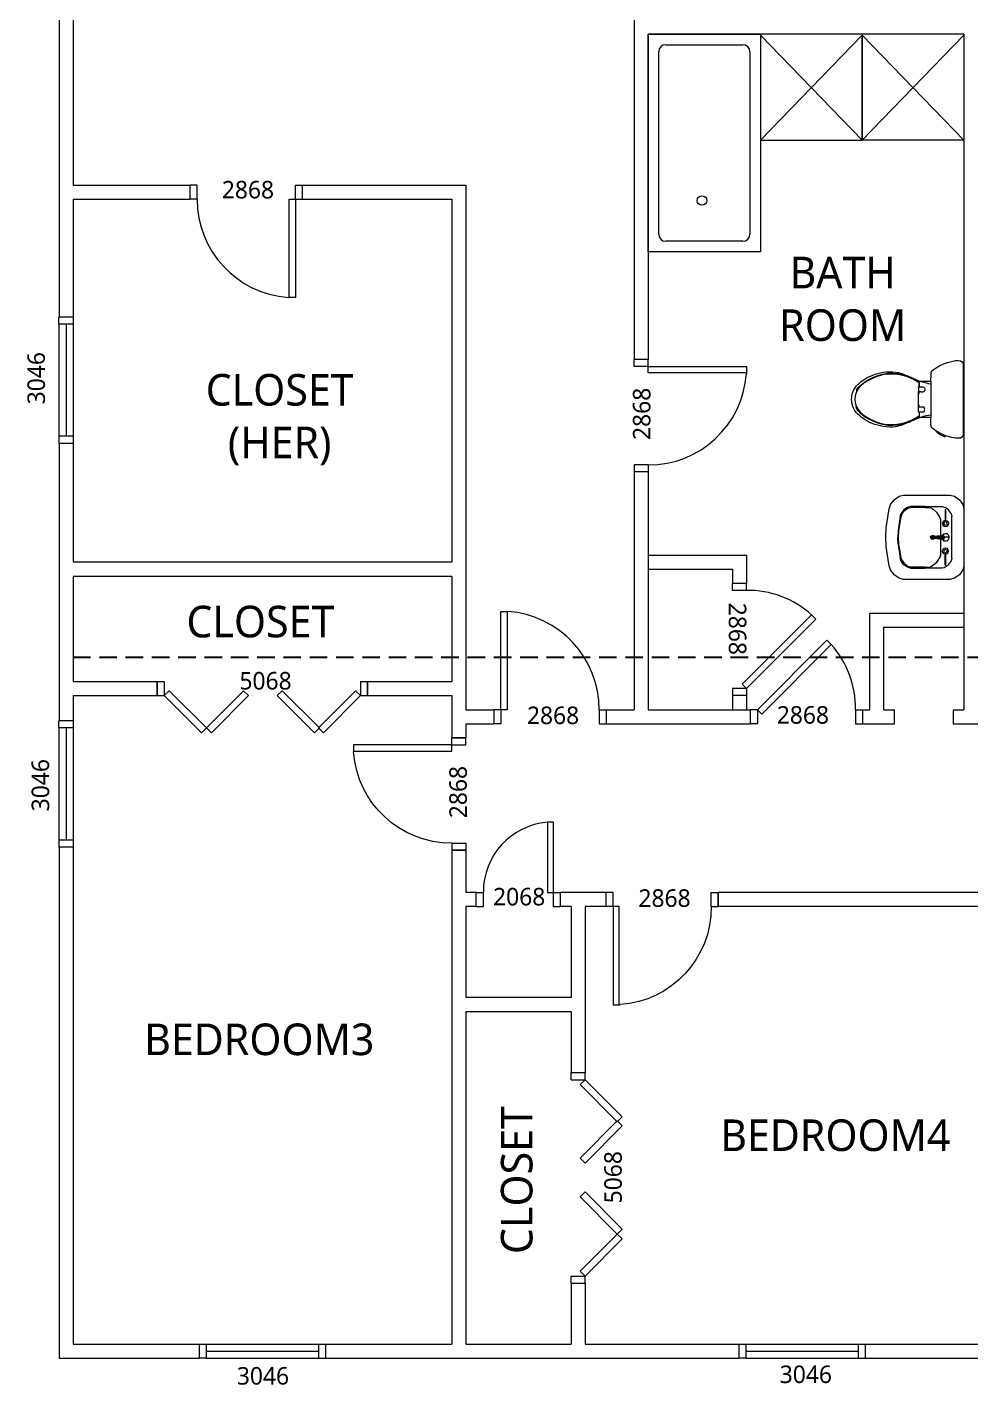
# Model space of a CAD drawing. Header units: inches. Extents: x 0 to 22102, y -19958 to 0.
# Drawn here: x 7078.2 to 7347.3, y -10431 to -10044.2 of the extents above; entities that cross this region are included whole.
import ezdxf

# ---------------------------------------------------------------- set-up
doc = ezdxf.new("R2010")
doc.units = ezdxf.units.IN
doc.header["$MEASUREMENT"] = 0
doc.linetypes.add('CENTER', pattern=[2, 1.25, -0.25, 0.25, -0.25])
doc.linetypes.add('DASHED', pattern=[0.75, 0.5, -0.25])
for name, color, linetype, lineweight in [('center', 10, 'CENTER', 9), ('frame', 90, 'Continuous', 30), ('wall', 200, 'Continuous', 20), ('wall view line', 210, 'Continuous', 13), ('window', 160, 'Continuous', 5), ('wood', 40, 'Continuous', 0)]:
    doc.layers.add(name, color=color, linetype=linetype, lineweight=lineweight)
doc.layers.add('Fixtures_ Interior', color=7, linetype='Continuous', lineweight=0, true_color=0x616161)
doc.layers.get('center').off()

# ---------------------------------------------------------------- blocks, each defined once
blk = doc.blocks.new('windows')
at = {"layer": 'window'}
for p, q in [((4074.06, -9975.23), (4106.06, -9975.23)), ((4074.06, -9977.23), (4106.06, -9977.23)), ((4074.06, -9979.23), (4106.06, -9979.23))]:
    blk.add_line(p, q, dxfattribs=at)
at = {"layer": 'wood'}
for p, q in [((4072.06, -9975.23), (4074.06, -9975.23)), ((4074.06, -9975.23), (4074.06, -9979.23)), ((4106.06, -9975.23), (4106.06, -9979.23)), ((4106.06, -9975.23), (4108.06, -9975.23)), ((4074.06, -9979.23), (4072.06, -9979.23)), ((4106.06, -9979.23), (4108.06, -9979.23))]:
    blk.add_line(p, q, dxfattribs=at)
blk = doc.blocks.new('FFFFF')
at = {"layer": 'wall'}
for p, q in [((7233.27, -10342.09), (7237.27, -10342.09)), ((7233.27, -10342.09), (7237.27, -10342.09)), ((7233.27, -10402.09), (7237.27, -10402.09)), ((7233.27, -10402.09), (7233.27, -10402.09)), ((7233.27, -10402.09), (7237.27, -10402.09))]:
    blk.add_line(p, q, dxfattribs=at)
at = {"layer": 'wood'}
for p, q in [((7233.27, -10344.09), (7233.27, -10342.09)), ((7233.27, -10344.09), (7237.27, -10344.09)), ((7237.27, -10344.09), (7237.27, -10342.09)), ((7233.27, -10400.09), (7237.27, -10400.09)), ((7233.27, -10402.09), (7233.27, -10400.09)), ((7237.27, -10402.09), (7237.27, -10400.09))]:
    blk.add_line(p, q, dxfattribs=at)
for points in [[(7235.86, -10345.5), (7246.47, -10356.11), (7247.88, -10354.69), (7237.27, -10344.09)], [(7246.47, -10355.85), (7235.86, -10366.46), (7237.27, -10367.87), (7247.88, -10357.26)], [(7246.47, -10388.07), (7235.86, -10377.46), (7237.27, -10376.05), (7247.88, -10386.65)], [(7235.86, -10398.67), (7246.47, -10388.07), (7247.88, -10389.48), (7237.27, -10400.09)]]:
    blk.add_lwpolyline(points, close=True, dxfattribs=at)
blk = doc.blocks.new('door2')
at = {"layer": 'wall'}
for p, q in [((4211.81, -10081.23), (4215.81, -10081.23)), ((4211.81, -10113.23), (4215.81, -10113.23))]:
    blk.add_line(p, q, dxfattribs=at)
at = {"layer": 'wood'}
for p, q in [((4211.81, -10083.23), (4211.81, -10081.23)), ((4215.81, -10083.23), (4215.81, -10081.23)), ((4211.81, -10083.23), (4215.81, -10083.23)), ((4183.81, -10111.23), (4183.81, -10109.23)), ((4183.81, -10109.48), (4211.81, -10109.48)), ((4211.81, -10111.23), (4183.81, -10111.23)), ((4211.81, -10109.48), (4211.81, -10111.23)), ((4211.81, -10111.23), (4215.81, -10111.23)), ((4211.81, -10111.23), (4211.81, -10113.23)), ((4215.81, -10111.23), (4215.81, -10113.23))]:
    blk.add_line(p, q, dxfattribs=at)
blk.add_arc((4211.68, -10111.16), 27.93, 89.7263, 176.0315, dxfattribs=at)
blk = doc.blocks.new('FFFFFFF')
at = {"layer": 'wall'}
for p, q in [((7206.27, -10294.71), (7206.27, -10290.71)), ((7230.27, -10294.71), (7230.27, -10290.71))]:
    blk.add_line(p, q, dxfattribs=at)
at = {"layer": 'wood'}
for p, q in [((7227.27, -10270.71), (7226.52, -10270.71)), ((7226.52, -10270.71), (7226.52, -10290.71)), ((7228.27, -10270.71), (7227.27, -10270.71)), ((7228.27, -10290.71), (7228.27, -10270.71)), ((7206.27, -10290.71), (7208.27, -10290.71)), ((7208.27, -10294.71), (7208.27, -10290.71)), ((7226.52, -10290.71), (7228.27, -10290.71)), ((7228.27, -10294.71), (7228.27, -10290.71)), ((7228.27, -10290.71), (7230.27, -10290.71)), ((7206.27, -10294.71), (7208.27, -10294.71)), ((7228.27, -10294.71), (7230.27, -10294.71))]:
    blk.add_line(p, q, dxfattribs=at)
blk.add_arc((7228.2, -10290.57), 19.92, 94.8197, 180.4194, dxfattribs=at)
blk = doc.blocks.new('ADA Sink')
at = {"layer": 'Fixtures_ Interior', "lineweight": 0, "transparency": 33554687}
for p, q in [((-5.01, 8.38), (-4.6, 8.99)), ((-1.79, 9.54), (1.79, 9.54)), ((-3.76, 6.87), (-3.66, 7.24)), ((-3.76, 4.76), (-3.76, 6.87)), ((-3.35, 7.68), (-3.66, 7.24)), ((-1.88, 7.32), (-3.39, 7.32)), ((-3.39, 7.27), (-3.39, 7.32)), ((-3.39, 7.27), (-1.88, 7.27)), ((-2.91, 7.98), (-3.35, 7.68)), ((-2.91, 7.98), (-2.54, 8.08)), ((2.54, 8.08), (-2.54, 8.08)), ((-2.22, 6.67), (-2.54, 6.57)), ((-2.44, 6.6), (-2.21, 6.67)), ((-2.22, 6.67), (-0.18, 6.67)), ((-2.06, 7.32), (-2.02, 7.48)), ((-2.06, 7.27), (-2.02, 7.11)), ((-2.02, 7.48), (-1.88, 7.62)), ((-2.02, 7.11), (-1.88, 6.97)), ((-1.85, 7.41), (-1.89, 7.29)), ((-1.89, 7.29), (-1.85, 7.18)), ((-1.88, 7.62), (-1.69, 7.67)), ((-1.88, 6.97), (-1.69, 6.92)), ((-1.75, 7.48), (-1.85, 7.41)), ((-1.75, 7.1), (-1.85, 7.18)), ((-1.63, 7.48), (-1.75, 7.48)), ((-1.75, 7.1), (-1.63, 7.1)), ((-1.69, 7.67), (-1.5, 7.62)), ((-1.69, 6.92), (-1.5, 6.97)), ((-1.63, 7.48), (-1.53, 7.41)), ((-1.63, 7.1), (-1.53, 7.18)), ((-1.49, 7.29), (-1.53, 7.41)), ((-1.53, 7.18), (-1.49, 7.29)), ((-1.37, 7.48), (-1.5, 7.62)), ((-1.5, 6.97), (-1.37, 7.11)), ((-1.32, 7.29), (-1.37, 7.48)), ((-1.37, 7.11), (-1.32, 7.29)), ((-0.54, 6.67), (-0.31, 6.67)), ((-0.45, 7.44), (-0.28, 7.68)), ((-0.45, 7.2), (-0.45, 7.44)), ((-0.45, 7.15), (-0.28, 6.91)), ((-0.22, 6.88), (-0.38, 7.15)), ((-0.28, 6.91), (-0.23, 6.89)), ((0, 7.77), (-0.27, 7.68)), ((-0.22, 7.04), (-0.21, 6.96)), ((-0.21, 6.82), (-0.22, 6.88)), ((-0.19, 6.72), (-0.21, 6.82)), ((-0.18, 6.53), (-0.19, 6.72)), ((-0.13, 7.07), (-0.14, 7.17)), ((-0.13, 7.07), (-0.12, 6.88)), ((0.28, 7.68), (0, 7.77)), ((0, 7.67), (0, 7.22)), ((0, 7.11), (0, 7.22)), ((0, 6.9), (0, 7.11)), ((0, 6.9), (0, 6.61)), ((0.11, 6.6), (0.12, 6.88)), ((0.13, 7.07), (0.12, 6.88)), ((0.13, 7.07), (0.14, 7.17)), ((0.18, 6.57), (0.19, 6.8)), ((0.19, 6.72), (0.18, 6.53)), ((0.18, 6.67), (2.22, 6.67)), ((0.21, 6.96), (0.19, 6.8)), ((0.21, 6.82), (0.19, 6.72)), ((0.21, 6.96), (0.22, 7.04)), ((0.22, 6.88), (0.21, 6.82)), ((0.38, 7.15), (0.22, 6.88)), ((0.27, 6.91), (0.23, 6.89)), ((0.28, 7.67), (0.45, 7.44)), ((0.28, 6.91), (0.45, 7.14)), ((0.32, 6.67), (0.55, 6.67)), ((0.45, 7.43), (0.45, 7.15)), ((1.37, 7.48), (1.32, 7.29)), ((1.32, 7.29), (1.37, 7.11)), ((1.37, 7.48), (1.5, 7.62)), ((1.5, 6.97), (1.37, 7.11)), ((1.49, 7.29), (1.53, 7.41)), ((1.49, 7.29), (1.53, 7.18)), ((1.69, 7.67), (1.5, 7.62)), ((1.69, 6.92), (1.5, 6.97)), ((1.63, 7.48), (1.53, 7.41)), ((1.63, 7.1), (1.53, 7.18)), ((1.63, 7.48), (1.75, 7.48)), ((1.63, 7.1), (1.75, 7.1)), ((1.88, 7.62), (1.69, 7.67)), ((1.88, 6.97), (1.69, 6.92)), ((1.85, 7.41), (1.75, 7.48)), ((1.85, 7.18), (1.75, 7.1)), ((1.85, 7.41), (1.89, 7.29)), ((1.85, 7.18), (1.89, 7.29)), ((1.88, 7.62), (2.02, 7.48)), ((3.39, 7.32), (1.88, 7.32)), ((3.39, 7.27), (1.88, 7.27)), ((1.88, 6.97), (2.02, 7.11)), ((2.02, 7.48), (2.06, 7.32)), ((2.06, 7.27), (2.02, 7.11)), ((2.54, 6.57), (2.21, 6.67)), ((2.22, 6.67), (2.54, 6.57)), ((2.54, 8.08), (2.91, 7.98)), ((3.39, 7.63), (2.91, 7.98)), ((3.39, 7.63), (3.71, 7.12)), ((3.39, 7.32), (3.39, 7.27)), ((3.71, 7.12), (3.76, 6.87)), ((3.76, 6.87), (3.76, 4.76)), ((-3.64, 5.36), (-3.76, 4.76)), ((-3.41, 5.83), (-3.64, 5.36)), ((-3.64, 4.76), (-3.64, 5.36)), ((-3.46, 5.73), (-3.41, 5.82)), ((-3, 6.27), (-3.41, 5.83)), ((-3.41, 5.82), (-3, 6.27)), ((-2.54, 6.57), (-3, 6.27)), ((-2.54, 6.57), (-3, 6.27)), ((-0.23, 5.8), (-0.17, 5.88)), ((-0.23, 5.65), (-0.23, 5.8)), ((-0.14, 5.53), (-0.23, 5.65)), ((-0.19, 5.78), (-0.18, 5.81)), ((-0.19, 5.68), (-0.19, 5.78)), ((-0.19, 5.66), (-0.19, 5.68)), ((-0.19, 5.66), (-0.12, 5.56)), ((-0.17, 6.29), (-0.18, 6.53)), ((-0.18, 5.81), (-0.17, 5.9)), ((-0.17, 5.84), (-0.18, 5.73)), ((-0.16, 6.01), (-0.17, 6.29)), ((-0.17, 5.9), (-0.16, 6.03)), ((0, 5.48), (-0.14, 5.53)), ((-0.12, 5.58), (-0.11, 5.64)), ((-0.12, 5.56), (-0.12, 5.58)), ((-0.12, 5.58), (-0.12, 5.56)), ((0, 5.53), (-0.12, 5.56)), ((-0.12, 5.56), (-0.12, 5.56)), ((-0.1, 6.29), (-0.11, 6.6)), ((-0.11, 5.64), (-0.1, 5.77)), ((-0.1, 5.98), (-0.1, 6.29)), ((-0.1, 5.77), (-0.1, 5.98)), ((0, 6.29), (0, 6.61)), ((0, 6.29), (0, 5.97)), ((0, 5.97), (0, 5.74)), ((0, 5.61), (0, 5.74)), ((0, 5.54), (0, 5.61)), ((0.12, 5.56), (0, 5.53)), ((0, 5.53), (0, 5.54)), ((0, 5.54), (0, 5.53)), ((0, 5.48), (0.14, 5.53)), ((0.14, 5.53), (0, 5.48)), ((0, 5.48), (0, 5.48)), ((0.11, 6.6), (0.1, 6.29)), ((0.1, 6.29), (0.1, 5.98)), ((0.1, 5.98), (0.1, 5.77)), ((0.1, 5.77), (0.11, 5.64)), ((0.12, 5.58), (0.11, 5.64)), ((0.19, 5.66), (0.12, 5.56)), ((0.12, 5.56), (0.12, 5.58)), ((0.12, 5.58), (0.12, 5.56)), ((0.14, 5.53), (0.23, 5.65)), ((0.23, 5.65), (0.14, 5.53)), ((0.14, 5.53), (0.14, 5.53)), ((0.14, 5.53), (0.14, 5.53)), ((0.17, 6.29), (0.16, 6.01)), ((0.16, 6.03), (0.17, 5.9)), ((0.18, 6.57), (0.17, 6.29)), ((0.18, 6.53), (0.17, 6.29)), ((0.17, 6.29), (0.17, 6.28)), ((0.17, 5.9), (0.18, 5.81)), ((0.23, 5.8), (0.17, 5.88)), ((0.17, 5.88), (0.23, 5.8)), ((0.18, 5.73), (0.17, 5.84)), ((0.18, 5.81), (0.19, 5.78)), ((0.19, 5.78), (0.19, 5.78)), ((0.19, 5.78), (0.19, 5.66)), ((0.19, 5.78), (0.19, 5.78)), ((0.19, 5.78), (0.19, 5.78)), ((0.19, 5.66), (0.19, 5.68)), ((0.19, 5.68), (0.19, 5.66)), ((0.23, 5.8), (0.23, 5.65)), ((0.23, 5.8), (0.23, 5.8)), ((0.23, 5.8), (0.23, 5.65)), ((0.23, 5.8), (0.23, 5.8)), ((0.23, 5.65), (0.23, 5.65)), ((0.23, 5.65), (0.23, 5.65)), ((3.04, 6.22), (2.54, 6.57)), ((2.99, 6.25), (3.04, 6.22)), ((3.46, 5.71), (3.04, 6.22)), ((3.64, 5.36), (3.46, 5.71)), ((3.64, 5.36), (3.46, 5.71)), ((3.76, 4.76), (3.64, 5.36)), ((3.64, 4.76), (3.64, 5.36)), ((-3.76, 4.76), (-3.76, 3)), ((-3.64, 4.76), (-3.64, 3.04)), ((3.64, 4.76), (3.64, 3.04)), ((3.76, 3), (3.76, 4.76)), ((-3.76, 3), (-3.66, 2.63)), ((-3.76, 3), (-3.66, 2.63)), ((-3.66, 2.63), (-3.35, 2.19)), ((-3.55, 2.69), (-3.64, 3.04)), ((-3.26, 2.27), (-3.55, 2.69)), ((-3.35, 2.19), (-2.91, 1.88)), ((-2.85, 1.99), (-3.26, 2.27)), ((-2.91, 1.88), (-2.54, 1.76)), ((-2.54, 1.76), (-2.91, 1.88)), ((-2.5, 1.87), (-2.85, 1.99)), ((-2.54, 1.76), (-0.85, 1.49)), ((-0.83, 1.6), (-2.5, 1.87)), ((2.5, 1.87), (0.83, 1.6)), ((0.85, 1.49), (2.54, 1.76)), ((2.85, 1.99), (2.5, 1.87)), ((2.54, 1.76), (2.91, 1.88)), ((2.91, 1.88), (2.54, 1.76)), ((2.85, 1.99), (3.26, 2.27)), ((3.35, 2.19), (2.91, 1.88)), ((3.55, 2.69), (3.26, 2.27)), ((3.66, 2.63), (3.35, 2.19)), ((3.64, 3.04), (3.55, 2.69)), ((3.76, 3), (3.66, 2.63)), ((-0.85, 1.49), (0, 1.45)), ((0, 1.56), (-0.83, 1.6)), ((0.83, 1.6), (0, 1.56)), ((0, 1.45), (0.85, 1.49)), ((0.85, 1.49), (0, 1.45))]:
    blk.add_line(p, q, dxfattribs=at)
blk.add_lwpolyline([(3.99, 0.59), (3.48, 0.42), (1.16, 0.05), (0, 0), (0, 0), (-1.16, 0.05), (-3.48, 0.42), (-3.99, 0.59), (-4.6, 1.01), (-5.01, 1.61), (-5.15, 2.12), (-5.15, 7.87), (-5.01, 8.38), (-4.6, 8.99), (-3.99, 9.4), (-3.48, 9.54), (3.48, 9.54), (3.99, 9.4), (4.6, 8.99), (5.01, 8.38), (5.15, 7.87), (5.15, 2.12), (5.01, 1.61), (4.6, 1.01)], close=True, dxfattribs=at)
blk = doc.blocks.new('K-3578-RA  Barrington_ Comfort Height_ Two-Piece Elongated Toilet')
at = {"layer": 'Fixtures_ Interior', "lineweight": 0, "transparency": 33554687}
for p, q in [((-1.95, 8.55), (1.96, 8.55)), ((-0.82, 7.44), (-0.82, 7.69)), ((-0.82, 7.44), (-0.82, 7.22)), ((-1.27, 7.19), (-0.86, 7.19)), ((1.27, 7.19), (0.86, 7.19))]:
    blk.add_line(p, q, dxfattribs=at)
blk.add_lwpolyline([(-2.65, 8.55), (-2.86, 8.57), (-3.02, 8.62), (-3.18, 8.78), (-3.4, 9.1), (-3.63, 9.5), (-3.81, 9.89), (-3.96, 10.31), (-4.09, 10.76), (-4.17, 11.18), (-4.19, 11.49), (-4.16, 11.72), (-4.05, 11.89), (-3.92, 11.99), (-3.78, 12.02), (-1.95, 12.02), (-1.95, 12.09), (1.96, 12.09), (1.96, 12.02), (3.78, 12.02), (3.92, 11.99), (4.05, 11.89), (4.16, 11.72), (4.19, 11.49), (4.17, 11.18), (4.09, 10.76), (3.96, 10.31), (3.91, 10.16), (3.94, 10.12), (3.99, 10.08), (4.02, 10.04), (4.02, 10), (3.82, 9.59), (3.78, 9.53), (3.75, 9.45), (3.72, 9.39), (3.7, 9.35), (3.68, 9.32), (3.67, 9.31), (3.65, 9.29), (3.65, 9.29), (3.62, 9.26), (3.57, 9.21), (3.49, 9.15), (3.44, 9.11), (3.4, 9.09), (3.38, 9.07), (3.18, 8.78), (3.02, 8.62), (2.87, 8.57), (2.69, 8.55), (2.06, 8.55), (1.96, 8.55), (1.96, 7.58), (1.96, 7.35), (2.02, 7.2), (2.15, 6.92), (2.28, 6.63), (2.4, 6.36), (2.41, 6.33), (2.5, 6.12), (2.58, 5.92), (2.65, 5.72), (2.76, 5.48), (2.78, 5.43), (2.83, 5.27), (2.89, 5.02), (2.95, 4.72), (2.98, 4.4), (2.98, 4.07), (2.96, 3.72), (2.92, 3.39), (2.87, 3.11), (2.8, 2.83), (2.71, 2.52), (2.59, 2.21), (2.48, 1.94), (2.35, 1.7), (2.21, 1.45), (2.06, 1.23), (1.91, 1.02), (1.76, 0.84), (1.61, 0.68), (1.46, 0.54), (1.31, 0.43), (1.16, 0.32), (0.97, 0.22), (0.77, 0.14), (0.58, 0.08), (0.38, 0.03), (0.19, 0.01), (0.01, 0), (-0.18, 0.01), (-0.37, 0.03), (-0.57, 0.07), (-0.76, 0.14), (-0.96, 0.22), (-1.14, 0.32), (-1.3, 0.43), (-1.45, 0.54), (-1.6, 0.68), (-1.75, 0.84), (-1.9, 1.02), (-2.05, 1.23), (-2.2, 1.45), (-2.34, 1.69), (-2.47, 1.94), (-2.58, 2.21), (-2.7, 2.52), (-2.79, 2.83), (-2.86, 3.11), (-2.91, 3.39), (-2.95, 3.72), (-2.97, 4.07), (-2.97, 4.4), (-2.94, 4.72), (-2.88, 5.02), (-2.82, 5.27), (-2.77, 5.43), (-2.75, 5.48), (-2.64, 5.72), (-2.57, 5.92), (-2.49, 6.12), (-2.39, 6.34), (-2.37, 6.4), (-2.36, 6.42), (-2.27, 6.63), (-2.14, 6.92), (-2.01, 7.2), (-1.95, 7.35), (-1.95, 7.58), (-1.95, 8.11), (-1.95, 8.55)], close=True, dxfattribs=at)
for points in [[(-1.95, 12.02), (1.96, 12.02), (1.96, 12.09), (1.96, 12.02)], [(3.91, 10.16), (3.81, 9.89), (3.63, 9.5), (3.38, 9.07)], [(-1.64, 8.55), (-1.64, 8.53), (-1.68, 8.3), (-1.73, 8.05), (-1.8, 7.78), (-1.89, 7.5), (-1.95, 7.35)], [(-1.33, 7.19), (-1.33, 7.69), (-1.32, 7.78), (-1.29, 7.83), (-1.24, 7.86), (-1.16, 7.87), (-1.08, 7.88), (-0.99, 7.87), (-0.92, 7.86), (-0.86, 7.83), (-0.83, 7.78), (-0.82, 7.69)], [(1.34, 7.19), (1.34, 7.69), (1.33, 7.78), (1.3, 7.83), (1.25, 7.86), (1.17, 7.87), (1.09, 7.88), (1, 7.87), (0.92, 7.86), (0.87, 7.83), (0.84, 7.78), (0.83, 7.69), (0.83, 7.19)], [(1.96, 7.35), (1.9, 7.5), (1.81, 7.78), (1.74, 8.05), (1.69, 8.3), (1.65, 8.53), (1.65, 8.55)], [(-2.56, 2.83), (-2.71, 3.37), (-2.8, 3.91), (-2.82, 4.44), (-2.78, 4.96), (-2.68, 5.5), (-2.53, 5.99), (-2.39, 6.34)], [(-1.27, 7.19), (-1.33, 7.19), (-1.34, 7.19), (-1.35, 7.19), (-1.35, 7.2), (-1.36, 7.24), (-1.36, 7.25), (-1.36, 7.26), (-1.42, 7.27), (-1.58, 7.27), (-1.74, 7.27), (-1.79, 7.27), (-1.82, 7.23), (-1.89, 7.11), (-1.91, 7.07), (-1.97, 6.98), (-2.07, 6.79), (-2.1, 6.73), (-2.23, 6.46), (-2.36, 6.12), (-2.37, 6.11), (-2.52, 5.66), (-2.64, 5.14), (-2.7, 4.6), (-2.71, 4.06), (-2.66, 3.52), (-2.53, 2.97), (-2.31, 2.38), (-2.04, 1.82), (-1.76, 1.36), (-1.45, 1), (-1.11, 0.7), (-0.74, 0.5), (-0.37, 0.38), (0, 0.35), (0.37, 0.38), (0.74, 0.5), (1.11, 0.7), (1.45, 1), (1.76, 1.36), (2.04, 1.82), (2.31, 2.38), (2.53, 2.97), (2.66, 3.52), (2.71, 4.06), (2.7, 4.6), (2.64, 5.14), (2.52, 5.66), (2.37, 6.11), (2.36, 6.12), (2.23, 6.46), (2.1, 6.73), (2.07, 6.79), (1.97, 6.98), (1.91, 7.07), (1.89, 7.11)], [(-2.36, 6.42), (-2.22, 6.71), (-2.13, 6.87), (-2.07, 6.97), (-2.02, 7.05), (-1.97, 7.13), (-1.91, 7.2), (-1.86, 7.25), (-1.83, 7.27), (-1.81, 7.28), (-1.74, 7.29), (-1.58, 7.29), (-1.43, 7.29), (-1.36, 7.27)], [(-1.36, 7.27), (-1.35, 7.24), (-1.34, 7.19)], [(-0.57, 7.19), (-0.61, 7.19), (-0.63, 7.19), (-0.66, 7.19), (-0.72, 7.19), (-0.78, 7.19), (-0.81, 7.19), (-0.83, 7.19), (-0.86, 7.19)], [(-0.61, 7.19), (-0.61, 7.21), (-0.62, 7.26), (-0.63, 7.28), (-0.81, 7.28), (-0.82, 7.26), (-0.82, 7.21), (-0.82, 7.19)], [(0.57, 7.19), (0.27, 7.19), (0, 7.19), (-0.27, 7.19), (-0.57, 7.19)], [(0.86, 7.19), (0.83, 7.19), (0.81, 7.19), (0.78, 7.19), (0.72, 7.19), (0.66, 7.19), (0.63, 7.19), (0.61, 7.19), (0.57, 7.19)], [(0.83, 7.19), (0.82, 7.21), (0.82, 7.26), (0.81, 7.28), (0.63, 7.28), (0.62, 7.26), (0.61, 7.21), (0.61, 7.19)], [(1.34, 7.19), (1.35, 7.24), (1.36, 7.27), (1.43, 7.29), (1.58, 7.29), (1.74, 7.29), (1.82, 7.28), (1.83, 7.27), (1.86, 7.25), (1.91, 7.2), (1.96, 7.13), (2.02, 7.05), (2.07, 6.97), (2.13, 6.87), (2.22, 6.71), (2.37, 6.4), (2.53, 5.99), (2.68, 5.5), (2.78, 4.96), (2.82, 4.44), (2.81, 3.91), (2.72, 3.37), (2.57, 2.84), (2.36, 2.29), (2.12, 1.79), (2.11, 1.78), (1.84, 1.35), (1.56, 0.99), (1.25, 0.7), (0.97, 0.53), (0.79, 0.5), (0.77, 0.51)], [(1.35, 7.19), (1.34, 7.19), (1.33, 7.19), (1.27, 7.19)], [(1.35, 7.19), (1.35, 7.2), (1.36, 7.24), (1.36, 7.25), (1.36, 7.26), (1.42, 7.27), (1.58, 7.27), (1.74, 7.27), (1.79, 7.27), (1.82, 7.23), (1.89, 7.11)], [(-0.98, 0.54), (-1.26, 0.72), (-1.57, 1.02), (-1.85, 1.38), (-2.1, 1.8), (-2.35, 2.29), (-2.56, 2.82)], [(-0.97, 0.53), (-0.79, 0.51), (-0.78, 0.52)]]:
    blk.add_lwpolyline(points, dxfattribs=at)

msp = doc.modelspace()

# ---------------------------------------------------------------- linework, layer by layer
at = {"layer": 'Fixtures_ Interior', "linetype": 'Continuous', "lineweight": 0, "transparency": 33554687}
for p, q in [((7255.27401, -10108.17829), (7255.27401, -10046.15876)), ((7255.27401, -10046.15876), (7287.27401, -10046.15876)), ((7287.27401, -10046.15876), (7287.27401, -10108.17829)), ((7287.27401, -10076.40805), (7316.27401, -10046.4043)), ((7287.27401, -10046.40805), (7287.27401, -10076.40805)), ((7287.27401, -10046.40805), (7316.27401, -10076.4043)), ((7316.27401, -10076.4043), (7316.27401, -10046.4043)), ((7316.27401, -10046.4043), (7316.27401, -10076.4043)), ((7316.27401, -10046.4043), (7316.27401, -10076.4043)), ((7345.27401, -10076.40805), (7316.27401, -10046.4043)), ((7345.27401, -10046.40805), (7316.27401, -10076.4043)), ((7258.27401, -10103.17829), (7258.27401, -10051.15876)), ((7260.27401, -10049.15876), (7282.27401, -10049.15876)), ((7284.27401, -10051.15876), (7284.27401, -10103.17829)), ((7287.27401, -10076.40805), (7316.27401, -10076.4043)), ((7345.27401, -10076.40805), (7316.27401, -10076.4043)), ((7282.27401, -10105.17829), (7260.27401, -10105.17829)), ((7287.27401, -10108.17829), (7255.27401, -10108.17829))]:
    msp.add_line(p, q, dxfattribs=at)
msp.add_circle((7270.61008, -10093.55427), 1.35423, dxfattribs=at)
for centre, start, end in [((7260.27401, -10051.15876), 90, 180), ((7282.27401, -10051.15876), 0, 90), ((7260.27401, -10103.17829), 180, 270), ((7282.27401, -10103.17829), 270, 0)]:
    msp.add_arc(centre, 2, start, end, dxfattribs=at)
at = {"layer": 'frame', "linetype": 'DASHED', "ltscale": 10}
msp.add_line((7091.27401, -10223.65876), (7579.77401, -10223.65876), dxfattribs=at)
at = {"layer": 'wall'}
for p, q in [((7087.27401, -10011.65876), (7087.27401, -10126.75703)), ((7091.27401, -10011.65876), (7091.27401, -10089.15876)), ((7251.27401, -10042.15876), (7251.27401, -10138.90876)), ((7345.27401, -10046.15876), (7255.27401, -10046.15876)), ((7255.27401, -10046.15876), (7255.27401, -10138.90876)), ((7345.27401, -10046.15876), (7345.27401, -10054.15876)), ((7345.27401, -10054.15876), (7345.27401, -10238.65876)), ((7124.66966, -10093.15876), (7124.66966, -10089.15876)), ((7156.66966, -10093.15876), (7156.66966, -10089.15876)), ((7203.27401, -10089.15876), (7203.27401, -10190.65876)), ((7091.27401, -10093.15876), (7091.27401, -10126.75703)), ((7199.27401, -10093.15876), (7199.27401, -10190.65876)), ((7091.27401, -10126.75703), (7087.27401, -10126.75703)), ((7255.27401, -10138.90876), (7251.27401, -10138.90876)), ((7091.27401, -10162.75703), (7087.27401, -10162.75703)), ((7087.27401, -10162.75703), (7087.27401, -10241.86388)), ((7091.27401, -10162.75703), (7091.27401, -10196.65876)), ((7255.27401, -10170.90876), (7251.27401, -10170.90876)), ((7251.27401, -10170.90876), (7251.27401, -10238.65876)), ((7255.27401, -10170.90876), (7255.27401, -10238.65876)), ((7199.27401, -10190.65876), (7199.27401, -10196.65876)), ((7203.27401, -10190.65876), (7203.27401, -10238.65876)), ((7199.27401, -10196.65876), (7091.27401, -10196.65876)), ((7199.27401, -10200.65876), (7091.27401, -10200.65876)), ((7091.27401, -10200.65876), (7091.27401, -10230.65876)), ((7199.27401, -10200.65876), (7199.27401, -10230.65876)), ((7283.27401, -10202.65876), (7279.27401, -10202.65876)), ((7283.27401, -10202.65876), (7279.27401, -10202.65876)), ((7318.5, -10238.65876), (7318.5, -10211.15876)), ((7318.5, -10211.15876), (7345.27401, -10211.15876)), ((7322.5, -10238.65876), (7322.5, -10215.15876)), ((7322.5, -10215.15876), (7345.27401, -10215.15876)), ((7091.27401, -10230.65876), (7115.27401, -10230.65876)), ((7115.27401, -10234.65876), (7115.27401, -10230.65876)), ((7175.27401, -10234.65876), (7175.27401, -10230.65876)), ((7175.27401, -10230.65876), (7199.27401, -10230.65876)), ((7091.27401, -10234.65876), (7115.27401, -10234.65876)), ((7091.27401, -10234.65876), (7091.27401, -10241.86388)), ((7175.27401, -10234.65876), (7199.27401, -10234.65876)), ((7199.27401, -10234.65876), (7199.27401, -10242.65876)), ((7283.27401, -10234.65876), (7279.27401, -10234.65876)), ((7283.27401, -10234.65876), (7279.27401, -10234.65876)), ((7203.27401, -10238.65876), (7211.27401, -10238.65876)), ((7211.27401, -10238.65876), (7211.27401, -10242.65876)), ((7243.27401, -10238.65876), (7243.27401, -10242.65876)), ((7243.27401, -10238.65876), (7251.27401, -10238.65876)), ((7255.27401, -10238.65876), (7284.39788, -10238.65876)), ((7284.39788, -10238.65876), (7284.39788, -10242.65876)), ((7284.39788, -10238.65876), (7284.39788, -10242.65876)), ((7316.39788, -10238.65876), (7316.39788, -10242.65876)), ((7316.39788, -10238.65876), (7318.5, -10238.65876)), ((7316.39788, -10238.65876), (7316.39788, -10242.65876)), ((7322.5, -10238.65876), (7325.5, -10238.65876)), ((7325.5, -10242.65876), (7325.5, -10238.65876)), ((7342.27401, -10238.65876), (7342.27401, -10242.65876)), ((7342.27401, -10238.65876), (7345.27401, -10238.65876)), ((7091.27401, -10241.86388), (7087.27401, -10241.86388)), ((7199.27401, -10242.65876), (7199.27401, -10246.68599)), ((7203.27401, -10242.65876), (7203.27401, -10246.68599)), ((7203.27401, -10242.65876), (7211.27401, -10242.65876)), ((7243.27401, -10242.65876), (7284.39788, -10242.65876)), ((7316.39788, -10242.65876), (7325.5, -10242.65876)), ((7342.27401, -10242.65876), (7344.27401, -10242.65876)), ((7344.27401, -10242.65876), (7349.27401, -10242.65876)), ((7203.27401, -10246.68599), (7199.27401, -10246.68599)), ((7091.27401, -10277.86388), (7087.27401, -10277.86388)), ((7087.27401, -10277.86388), (7087.27401, -10423.46322)), ((7091.27401, -10277.86388), (7091.27401, -10419.46322)), ((7203.27401, -10278.68599), (7199.27401, -10278.68599)), ((7199.27401, -10278.68599), (7199.27401, -10419.46322)), ((7203.27401, -10278.68599), (7203.27401, -10290.71322)), ((7206.27401, -10290.71322), (7203.27401, -10290.71322)), ((7243.27401, -10290.71322), (7230.27401, -10290.71322)), ((7243.27401, -10294.71322), (7243.27401, -10290.71322)), ((7365.04347, -10290.71322), (7275.27401, -10290.71322)), ((7275.27401, -10294.71322), (7275.27401, -10290.71322)), ((7203.27401, -10294.71322), (7203.27401, -10320.71322)), ((7206.27401, -10294.71322), (7203.27401, -10294.71322)), ((7233.27401, -10294.71322), (7230.27401, -10294.71322)), ((7233.27401, -10294.71322), (7233.27401, -10320.71322)), ((7233.27401, -10294.71322), (7233.27401, -10295.71322)), ((7237.27401, -10294.71322), (7237.27401, -10342.08822)), ((7243.27401, -10294.71322), (7237.27401, -10294.71322)), ((7361.04347, -10294.71322), (7275.27401, -10294.71322)), ((7233.27401, -10320.71322), (7203.27401, -10320.71322)), ((7233.27401, -10324.71322), (7203.27401, -10324.71322)), ((7203.27401, -10324.71322), (7203.27401, -10419.46322)), ((7233.27401, -10324.71322), (7233.27401, -10342.08822)), ((7233.27401, -10402.08822), (7233.27401, -10419.46322)), ((7237.27401, -10402.08822), (7237.27401, -10419.46322)), ((7091.27401, -10419.46322), (7127.27401, -10419.46322)), ((7127.27401, -10419.46322), (7127.27401, -10423.46322)), ((7163.27401, -10419.46322), (7163.27401, -10423.46322)), ((7163.27401, -10419.46322), (7199.27401, -10419.46322)), ((7203.27401, -10419.46322), (7233.27401, -10419.46322)), ((7237.27401, -10419.46322), (7281.15874, -10419.46322)), ((7281.15873, -10419.46321), (7281.15873, -10423.46321)), ((7281.15874, -10419.46322), (7281.15874, -10423.46322)), ((7317.15873, -10419.46321), (7317.15873, -10423.46321)), ((7317.15874, -10419.46322), (7317.15874, -10423.46322)), ((7087.27401, -10423.46322), (7127.27401, -10423.46322)), ((7163.27401, -10423.46322), (7281.15874, -10423.46322)), ((7317.15874, -10423.46322), (7365.04347, -10423.46322))]:
    msp.add_line(p, q, dxfattribs=at)
at = {"layer": 'wall', "lineweight": 0}
msp.add_line((7317.15874, -10419.46322), (7361.04347, -10419.46322), dxfattribs=at)
at = {"layer": 'wall'}
for points in [[(7091.27401, -10089.15876), (7124.66966, -10089.15876)], [(7156.66966, -10089.15876), (7203.27401, -10089.15876)], [(7091.27401, -10093.15876), (7124.66966, -10093.15876)], [(7156.66966, -10093.15876), (7199.27401, -10093.15876)], [(7255.27401, -10194.65876), (7283.27401, -10194.65876), (7283.27401, -10202.65876)], [(7255.27401, -10198.65876), (7279.27401, -10198.65876), (7279.27401, -10202.65876)], [(7279.27401, -10234.65876), (7279.27401, -10238.65876)], [(7283.27401, -10234.65876), (7283.27401, -10238.65876)]]:
    msp.add_lwpolyline(points, dxfattribs=at)
at = {"layer": 'wall view line'}
msp.add_line((7233.27401, -10294.71322), (7233.27401, -10320.71322), dxfattribs=at)
at = {"layer": 'wood'}
for p, q in [((7279.27401, -10204.65876), (7279.27401, -10202.65876)), ((7283.27401, -10204.65876), (7279.27401, -10204.65876)), ((7283.27401, -10204.65876), (7283.27401, -10202.65876)), ((7301.83556, -10211.62234), (7282.03657, -10231.42133)), ((7283.27401, -10232.65876), (7303.073, -10212.85977)), ((7303.073, -10212.85977), (7301.65878, -10211.44556)), ((7286.39788, -10238.65876), (7306.19687, -10218.85977)), ((7307.43431, -10220.09721), (7287.63532, -10239.8962)), ((7306.19687, -10218.85977), (7307.61108, -10220.27399)), ((7283.27401, -10232.65876), (7279.27401, -10232.65876)), ((7279.27401, -10232.65876), (7279.27401, -10234.65876)), ((7282.03657, -10231.42133), (7283.27401, -10232.65876)), ((7283.27401, -10232.65876), (7283.27401, -10234.65876)), ((7286.39788, -10238.65876), (7284.39788, -10238.65876)), ((7286.39788, -10238.65876), (7286.39788, -10242.65876)), ((7287.63532, -10239.8962), (7286.39788, -10238.65876)), ((7314.39788, -10238.65876), (7314.39788, -10242.65876)), ((7314.39788, -10238.65876), (7316.39788, -10238.65876)), ((7286.39788, -10242.65876), (7284.39788, -10242.65876)), ((7314.39788, -10242.65876), (7316.39788, -10242.65876))]:
    msp.add_line(p, q, dxfattribs=at)
for centre, start, end in [((7283.7359, -10231.64748), 47.8912502, 90.9804722), ((7287.40916, -10238.19687), 359.0195278, 42.1087498)]:
    msp.add_arc(centre, 26.99267, start, end, dxfattribs=at)

# ---------------------------------------------------------------- block references
at = {"layer": 'center', "rotation": 270}
for p in [(17066.50213, -6054.69542), (17066.50213, -6169.80226)]:
    msp.add_blockref('windows', p, dxfattribs=at)
at = {"layer": 'center'}
msp.add_blockref('windows', (3055.21239, -444.2351), dxfattribs=at)
at = {"layer": 'center', "lineweight": 0}
msp.add_blockref('windows', (3209.09711, -444.23509), dxfattribs=at)
at = {"layer": 'Fixtures_ Interior', "linetype": 'Continuous', "lineweight": 0, "transparency": 33554687}
for name, p, xscale, yscale, zscale, rotation in [('K-3578-RA  Barrington_ Comfort Height_ Two-Piece Elongated Toilet', (7313.27404, -10150.20263), 2.647201359887394, 2.647201359887394, 1.042205259798187, 269.9452129615514), ('ADA Sink', (7323.03582, -10189.53648), 2.332005453697175, 2.332005453697175, 0.93280218147887, 270)]:
    msp.add_blockref(name, p, dxfattribs=dict(at, xscale=xscale, yscale=yscale, zscale=zscale, rotation=rotation))
at = {"layer": 'wood'}
for name, p, rotation in [('door2', (-2956.55846, -14304.97038), 90), ('door2', (11467.08563, -20252.13688), 180), ('door2', (17324.50212, -6026.84715), 270), ('FFFFF', (17517.36223, -2997.38475), 270)]:
    msp.add_blockref(name, p, dxfattribs=dict(at, rotation=rotation))
at = {"layer": 'wood', "xscale": -1}
for p, rotation in [((2987.46239, -20359.91411), 180), ((17356.50213, -14506.52484), 270)]:
    msp.add_blockref('door2', p, dxfattribs=dict(at, rotation=rotation))
at = {"layer": 'wood'}
for name in ['FFFFFFF', 'FFFFF']:
    msp.add_blockref(name, (0, 0), dxfattribs=at)

# ---------------------------------------------------------------- texts
for s, width, insert, char_height, attachment_point in [('{\\fYu Gothic UI|b0|i0|c0|p34;2868}', 15.274735, (7133.69592, -10087.97584), 5, 1), ('{\\fYu Gothic UI|b0|i0|c0|p34;CLOSET}', 59.0087057, (7123.59767, -10209.03844), 9, 1), ('{\\fYu Gothic UI|b0|i0|c0|p34;5068}', 15.274735, (7153.62013, -10232.98219), 5, 9), ('{\\fYu Gothic UI|b0|i0|c0|p34;2868}', 15.274735, (7235.60234, -10242.83619), 5, 9), ('{\\fYu Gothic UI|b0|i0|c0|p34;2868}', 15.274735, (7306.83334, -10242.71419), 5, 9), ('{\\fYu Gothic UI|b0|i0|c0|p34;2068}', 15.274735, (7225.94095, -10294.50931), 5, 9), ('{\\fYu Gothic UI|b0|i0|c0|p34;2868}', 15.274735, (7267.38367, -10294.90893), 5, 9), ('{\\fYu Gothic UI|b0|i0|c0|p34;BEDROOM\\fYu Gothic UI|b0|i0|c128|p34;3}', 59.0087057, (7111.55805, -10328.09653), 9, 1), ('{\\fYu Gothic UI|b0|i0|c0|p34;BEDROOM\\fYu Gothic UI|b0|i0|c128|p34;4}', 59.0087057, (7275.82053, -10355.41833), 9, 1), ('{\\fYu Gothic UI|b0|i0|c0|p34;3046}', 15.274735, (7137.98425, -10425.97996), 5, 1), ('{\\fYu Gothic UI|b0|i0|c0|p34;3046}', 15.274735, (7292.78069, -10425.54617), 5, 1)]:
    msp.add_mtext_dynamic_manual_height_columns(s, width=width, gutter_width=1, heights=[1.03347], dxfattribs=dict(insert=insert, char_height=char_height, attachment_point=attachment_point))
at = {"char_height": 9, "attachment_point": 1}
for s, insert, width in [('\\pxqc;{\\fYu Gothic UI|b0|i0|c0|p34;BATH\\fYu Gothic UI|b0|i0|c128|p34;\\P\\fYu Gothic UI|b0|i0|c0|p34;ROOM}', (7287.58563, -10109.57484), 46.2873051), ('\\pxqc;{\\fYu Gothic UI|b0|i0|c0|p34;CLOSET\\P(HER)}', (7120.68446, -10143.00421), 59.0087057)]:
    msp.add_mtext(s, dxfattribs=dict(at, insert=insert, width=width))
for s, width, insert, char_height, attachment_point, rotation in [('{\\fYu Gothic UI|b0|i0|c0|p34;3046}', 15.274735, (7078.26507, -10151.64247), 5, 1, 90), ('{\\fYu Gothic UI|b0|i0|c0|p34;2868}', 15.274735, (7255.98158, -10146.90244), 5, 9, 90), ('{\\fYu Gothic UI|b0|i0|c0|p34;2868}', 15.274735, (7283.26053, -10223.07032), 5, 3, 270), ('{\\fYu Gothic UI|b0|i0|c0|p34;3046}', 15.274735, (7079.46487, -10267.62075), 5, 1, 90), ('{\\fYu Gothic UI|b0|i0|c0|p34;2868}', 15.274735, (7198.56643, -10254.67967), 5, 3, 90), ('{\\fYu Gothic UI|b0|i0|c0|p34;CLOSET}', 59.0087057, (7213.27492, -10393.79402), 9, 1, 90), ('{\\fYu Gothic UI|b0|i0|c0|p34;5068}', 15.274735, (7247.81251, -10364.43674), 5, 9, 90)]:
    msp.add_mtext_dynamic_manual_height_columns(s, width=width, gutter_width=1, heights=[1.03347], dxfattribs=dict(insert=insert, char_height=char_height, attachment_point=attachment_point, rotation=rotation))

doc.saveas('drawing.dxf')
